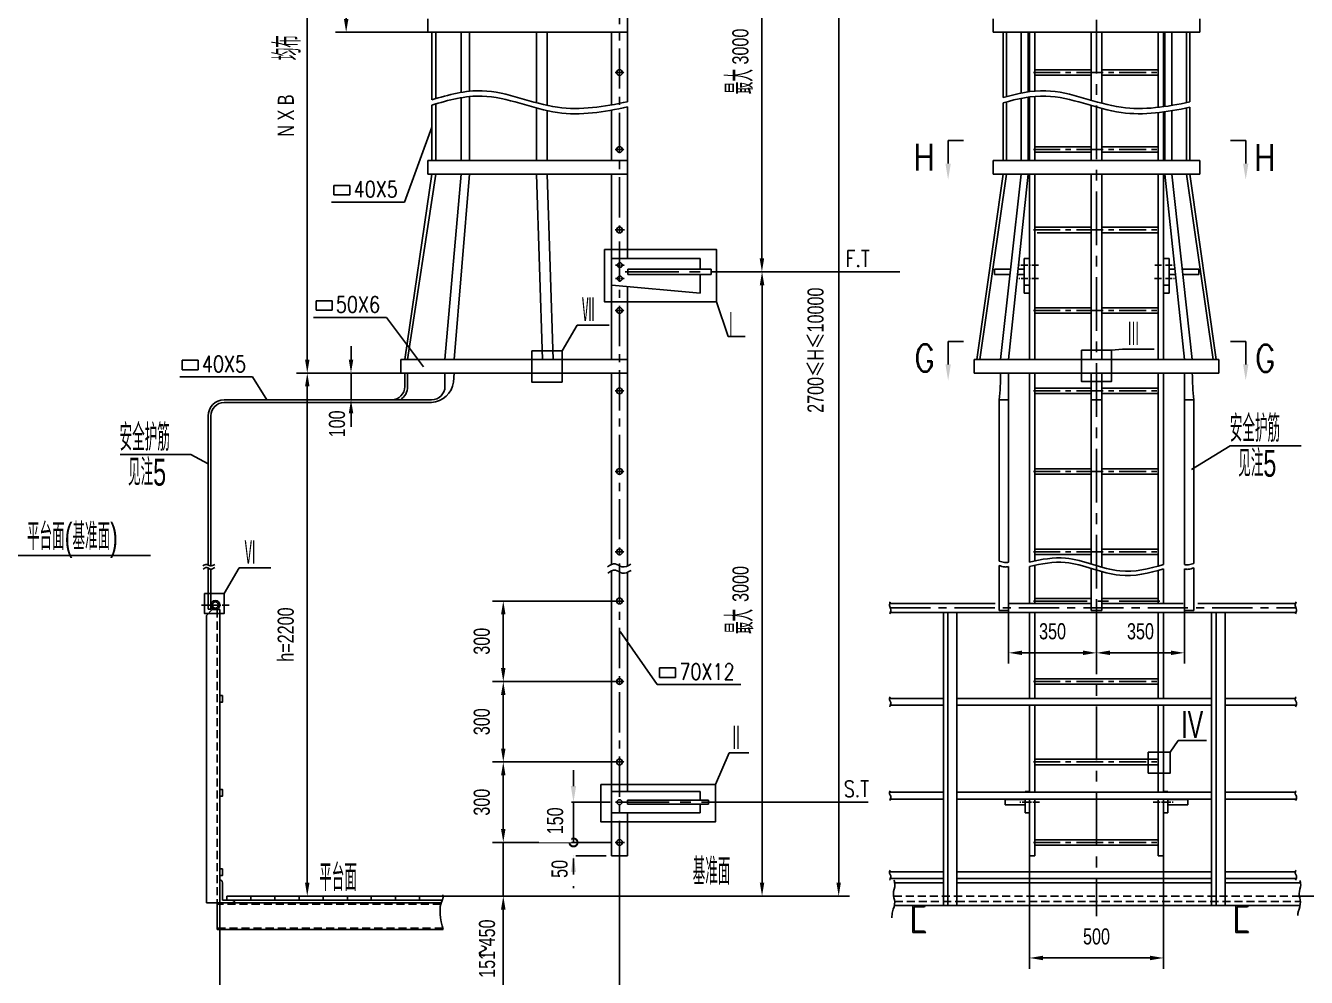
# Model space of a CAD drawing. Extents: x 148 to 221443, y -36682 to 6758.
# Drawn here: x 77947 to 82721, y -10336 to -6788 of the extents above; entities that cross this region are included whole.
import ezdxf
from ezdxf.enums import TextEntityAlignment as Align

# ---------------------------------------------------------------- set-up
doc = ezdxf.new("R2010")
doc.units = 0
doc.header["$LTSCALE"] = 10
doc.header["$MEASUREMENT"] = 0
doc.linetypes.add('CENTERX2', pattern=[4, 2.5, -0.5, 0.5, -0.5])
doc.linetypes.add('HIDDENX2', pattern=[0.75, 0.5, -0.25])
for name, color, linetype in [('2', 4, 'Continuous'), ('CENTER', 1, 'CENTERX2'), ('DIM', 4, 'Continuous'), ('HIDDEN', 7, 'HIDDENX2'), ('RED', 7, 'Continuous'), ('WHITE', 7, 'Continuous')]:
    doc.layers.add(name, color=color, linetype=linetype)
doc.styles.add('HZ', font='ROMS.SHX', dxfattribs={"width": 0.75, "bigfont": 'GBCBIG.SHX'})
doc.styles.get("Standard").update_dxf_attribs({"font": 'wison_e.shx', "width": 0.75, "bigfont": 'wison_c.shx'})
doc.styles.add('XW', font='ROMANS.shx', dxfattribs={"width": 0.85})
doc.dimstyles.new('DIM1', dxfattribs={"dimscale": 20, "dimtxt": 3, "dimasz": 2.5, "dimexe": 2, "dimexo": 0, "dimgap": 1, "dimtad": 0, "dimdec": 0, "dimzin": 0, "dimdsep": 46, "dimtxsty": 'Standard', "dimcen": 2, "dimclrd": 3, "dimclre": 3, "dimclrt": 3, "dimadec": 0, "dimazin": 0, "dimtfac": 0.666667, "dimtdec": 0, "dimtofl": 0, "dimtmove": 2, "dimatfit": 1, "dimfxl": 2, "dimtvp": 1.333333, "dimtolj": 1, "dimtzin": 0, "dimarcsym": 0})

# ---------------------------------------------------------------- blocks, each defined once
blk = doc.blocks.new('*D367')
at = {"layer": 'Defpoints', "color": 0}
for p in [(79346.2, -8083), (78997.2, -10033), (79805.4, -10033)]:
    blk.add_point(p, dxfattribs=at)
at = {"layer": 'DIM', "color": 3, "lineweight": -2}
for p, q in [((79346.2, -8083), (78957.2, -8083)), ((78997.2, -8133), (78997.2, -9983)), ((79805.4, -10033), (78957.2, -10033))]:
    blk.add_line(p, q, dxfattribs=at)
at = {"layer": 'DIM', "color": 3}
for points in [[(79005.6, -8133), (78988.9, -8133), (78997.2, -8083)], [(78988.9, -9983), (79005.6, -9983), (78997.2, -10033)]]:
    blk.add_solid(points, dxfattribs=at)
at = {"layer": 'DIM', "color": 3, "insert": (78917.2, -9058), "char_height": 60, "attachment_point": 5, "rotation": 90}
blk.add_mtext('\\A1;h=2200', dxfattribs=at)
blk = doc.blocks.new('_DotSmall')
at = {"layer": 'WHITE', "color": 0, "const_width": 0.5}
blk.add_lwpolyline([(-0.0625, 0, 1), (0.0625, 0, 1)], format="xyb", close=True, dxfattribs=at)
blk = doc.blocks.new('*D368')
at = {"color": 3, "lineweight": -2}
for p, q in [((80144.8, -9533), (79687.9, -9533)), ((79727.9, -9783), (79727.9, -9583)), ((80124.8, -9833), (79687.9, -9833))]:
    blk.add_line(p, q, dxfattribs=at)
at = {"color": 3}
for points in [[(79736.2, -9583), (79719.5, -9583), (79727.9, -9533)], [(79719.5, -9783), (79736.2, -9783), (79727.9, -9833)]]:
    blk.add_solid(points, dxfattribs=at)
at = {"layer": 'Defpoints', "color": 0}
for p in [(79727.9, -9533), (80144.8, -9533), (80124.8, -9833)]:
    blk.add_point(p, dxfattribs=at)
at = {"color": 3, "insert": (79647.9, -9683), "char_height": 60, "attachment_point": 5, "rotation": 90}
blk.add_mtext('\\A1;300', dxfattribs=at)
blk = doc.blocks.new('*D369')
at = {"layer": 'Defpoints', "color": 0}
for p in [(79727.9, -9233), (80144.8, -9233), (80144.8, -9533)]:
    blk.add_point(p, dxfattribs=at)
at = {"layer": 'DIM', "color": 3, "lineweight": -2}
for p, q in [((80144.8, -9233), (79687.9, -9233)), ((79727.9, -9483), (79727.9, -9283)), ((80144.8, -9533), (79687.9, -9533))]:
    blk.add_line(p, q, dxfattribs=at)
at = {"layer": 'DIM', "color": 3}
for points in [[(79736.2, -9283), (79719.5, -9283), (79727.9, -9233)], [(79719.5, -9483), (79736.2, -9483), (79727.9, -9533)]]:
    blk.add_solid(points, dxfattribs=at)
at = {"layer": 'DIM', "color": 3, "insert": (79647.9, -9383), "char_height": 60, "attachment_point": 5, "rotation": 90}
blk.add_mtext('\\A1;300', dxfattribs=at)
blk = doc.blocks.new('*D370')
at = {"layer": 'Defpoints', "color": 0}
for p in [(79727.9, -8933), (80144.8, -8933), (80144.8, -9233)]:
    blk.add_point(p, dxfattribs=at)
at = {"layer": 'DIM', "color": 3, "lineweight": -2}
for p, q in [((80144.8, -8933), (79687.9, -8933)), ((79727.9, -9183), (79727.9, -8983)), ((80144.8, -9233), (79687.9, -9233))]:
    blk.add_line(p, q, dxfattribs=at)
at = {"layer": 'DIM', "color": 3}
for points in [[(79736.2, -8983), (79719.5, -8983), (79727.9, -8933)], [(79719.5, -9183), (79736.2, -9183), (79727.9, -9233)]]:
    blk.add_solid(points, dxfattribs=at)
at = {"layer": 'DIM', "color": 3, "insert": (79647.9, -9083), "char_height": 60, "attachment_point": 5, "rotation": 90}
blk.add_mtext('\\A1;300', dxfattribs=at)
blk = doc.blocks.new('*D371')
at = {"color": 3, "lineweight": -2}
for p, q in [((79727.9, -9783), (79727.9, -9733)), ((80124.8, -9833), (79687.9, -9833)), ((79727.9, -9833), (79727.9, -10033)), ((79805.4, -10033), (79687.9, -10033)), ((79727.9, -10083), (79727.9, -10133))]:
    blk.add_line(p, q, dxfattribs=at)
at = {"color": 3}
for points in [[(79719.5, -9783), (79736.2, -9783), (79727.9, -9833)], [(79736.2, -10083), (79719.5, -10083), (79727.9, -10033)]]:
    blk.add_solid(points, dxfattribs=at)
at = {"layer": 'Defpoints', "color": 0}
for p in [(80124.8, -9833), (79727.9, -10033), (79805.4, -10033)]:
    blk.add_point(p, dxfattribs=at)
at = {"color": 3, "insert": (79667.5, -10228.9), "char_height": 60, "attachment_point": 5, "rotation": 90}
blk.add_mtext('\\A1;151 450', dxfattribs=at)
blk = doc.blocks.new('*D372')
at = {"color": 3, "lineweight": -2}
for p, q in [((80371.9, -5962.8), (81018.1, -5962.8)), ((80978.1, -6012.8), (80978.1, -9983)), ((80692.5, -10033), (81018.1, -10033))]:
    blk.add_line(p, q, dxfattribs=at)
at = {"color": 3}
for points in [[(80986.4, -6012.8), (80969.8, -6012.8), (80978.1, -5962.8)], [(80969.8, -9983), (80986.4, -9983), (80978.1, -10033)]]:
    blk.add_solid(points, dxfattribs=at)
at = {"layer": 'Defpoints', "color": 0}
for p in [(80371.9, -5962.8), (80692.5, -10033), (80978.1, -10033)]:
    blk.add_point(p, dxfattribs=at)
at = {"color": 3, "insert": (80892.7, -7997.9), "char_height": 60, "attachment_point": 5, "rotation": 90}
blk.add_mtext('\\A1;2700{\\fSimSun|b0|i0|c134|p0;≤}H{\\fSimSun|b0|i0|c134|p0;≤}10000', dxfattribs=at)
blk = doc.blocks.new('*D373')
at = {"layer": 'Defpoints', "color": 0}
for p in [(80514.4, -7705.6), (80503.9, -10033), (80692.5, -10033)]:
    blk.add_point(p, dxfattribs=at)
at = {"layer": 'DIM', "color": 3, "lineweight": -2}
for p, q in [((80514.4, -7705.6), (80732.5, -7705.6)), ((80692.5, -7755.6), (80692.5, -9983)), ((80503.9, -10033), (80732.5, -10033))]:
    blk.add_line(p, q, dxfattribs=at)
at = {"layer": 'DIM', "color": 3}
for points in [[(80700.8, -7755.6), (80684.1, -7755.6), (80692.5, -7705.6)], [(80684.1, -9983), (80700.8, -9983), (80692.5, -10033)]]:
    blk.add_solid(points, dxfattribs=at)
at = {"layer": 'DIM', "color": 3, "insert": (80612.5, -8869.3), "char_height": 60, "attachment_point": 5, "rotation": 90}
blk.add_mtext('\\A1;3000', dxfattribs=at)
blk = doc.blocks.new('*D374')
at = {"layer": 'Defpoints', "color": 0}
for p in [(79142.3, -6162.8), (79446.2, -6162.8), (79446.2, -6812.8)]:
    blk.add_point(p, dxfattribs=at)
at = {"layer": 'WHITE', "color": 3, "linetype": 'Continuous', "lineweight": -2}
for p, q in [((79446.2, -6162.8), (79102.3, -6162.8)), ((79142.3, -6762.8), (79142.3, -6212.8)), ((79446.2, -6812.8), (79102.3, -6812.8))]:
    blk.add_line(p, q, dxfattribs=at)
at = {"layer": 'WHITE', "color": 3}
for points in [[(79150.7, -6212.8), (79134, -6212.8), (79142.3, -6162.8)], [(79134, -6762.8), (79150.7, -6762.8), (79142.3, -6812.8)]]:
    blk.add_solid(points, dxfattribs=at)
at = {"layer": 'WHITE', "color": 3, "insert": (79062.3, -6487.8), "char_height": 60, "attachment_point": 5, "rotation": 90}
blk.add_mtext('\\A1;B  1000', dxfattribs=at)
blk = doc.blocks.new('*D375')
at = {"layer": 'Defpoints', "color": 0}
for p in [(78997.2, -6162.8), (79446.2, -6162.8), (79346.2, -8083)]:
    blk.add_point(p, dxfattribs=at)
at = {"layer": 'WHITE', "color": 3, "linetype": 'Continuous', "lineweight": -2}
for p, q in [((79446.2, -6162.8), (78957.2, -6162.8)), ((78997.2, -8033), (78997.2, -6212.8)), ((79346.2, -8083), (78957.2, -8083))]:
    blk.add_line(p, q, dxfattribs=at)
at = {"layer": 'WHITE', "color": 3}
for points in [[(79005.6, -6212.8), (78988.9, -6212.8), (78997.2, -6162.8)], [(78988.9, -8033), (79005.6, -8033), (78997.2, -8083)]]:
    blk.add_solid(points, dxfattribs=at)
at = {"layer": 'WHITE', "color": 3, "insert": (78917.2, -7122.9), "char_height": 60, "attachment_point": 5, "rotation": 90}
blk.add_mtext('\\A1;N X B', dxfattribs=at)
blk = doc.blocks.new('*D376')
at = {"layer": 'Defpoints', "color": 0}
for p in [(79074, -8083), (79160.3, -8083), (79074, -8183)]:
    blk.add_point(p, dxfattribs=at)
at = {"layer": 'DIM', "color": 3, "lineweight": -2}
for p, q in [((79160.3, -8033), (79160.3, -7983)), ((79074, -8083), (79200.3, -8083)), ((79074, -8183), (79200.3, -8183)), ((79160.3, -8233), (79160.3, -8283))]:
    blk.add_line(p, q, dxfattribs=at)
at = {"layer": 'DIM', "color": 3}
for points in [[(79152, -8033), (79168.7, -8033), (79160.3, -8083)], [(79168.7, -8233), (79152, -8233), (79160.3, -8183)]]:
    blk.add_solid(points, dxfattribs=at)
at = {"layer": 'DIM', "color": 3, "insert": (79108.3, -8272.6), "char_height": 60, "attachment_point": 5, "rotation": 90}
blk.add_mtext('\\A1;100', dxfattribs=at)
blk = doc.blocks.new('*D377')
at = {"layer": 'Defpoints', "color": 0}
for p in [(80161.2, -9882.8), (78671.2, -10058), (78671.2, -10518.2)]:
    blk.add_point(p, dxfattribs=at)
at = {"layer": 'DIM', "color": 3, "lineweight": -2}
for p, q in [((80161.2, -9882.8), (80161.2, -10558.2)), ((78671.2, -10058), (78671.2, -10558.2)), ((80111.2, -10518.2), (78721.2, -10518.2))]:
    blk.add_line(p, q, dxfattribs=at)
at = {"layer": 'DIM', "color": 3}
for points in [[(78721.2, -10509.9), (78721.2, -10526.6), (78671.2, -10518.2)], [(80111.2, -10526.6), (80111.2, -10509.9), (80161.2, -10518.2)]]:
    blk.add_solid(points, dxfattribs=at)
at = {"layer": 'DIM', "color": 3, "insert": (79416.2, -10438.2), "char_height": 60, "attachment_point": 5}
blk.add_mtext('\\A1;L  1200', dxfattribs=at)
blk = doc.blocks.new('*D378')
at = {"layer": 'Defpoints', "color": 0}
for p in [(80513.9, -6026.4), (80503.4, -7705.6), (80692, -7705.6)]:
    blk.add_point(p, dxfattribs=at)
at = {"layer": 'DIM', "color": 3, "lineweight": -2}
for p, q in [((80513.9, -6026.4), (80732, -6026.4)), ((80692, -6076.4), (80692, -7655.6)), ((80503.4, -7705.6), (80732, -7705.6))]:
    blk.add_line(p, q, dxfattribs=at)
at = {"layer": 'DIM', "color": 3}
for points in [[(80700.3, -6076.4), (80683.6, -6076.4), (80692, -6026.4)], [(80683.6, -7655.6), (80700.3, -7655.6), (80692, -7705.6)]]:
    blk.add_solid(points, dxfattribs=at)
at = {"layer": 'DIM', "color": 3, "insert": (80612, -6866), "char_height": 60, "attachment_point": 5, "rotation": 90}
blk.add_mtext('\\A1;3000', dxfattribs=at)
blk = doc.blocks.new('*D442')
at = {"layer": 'Defpoints', "color": 0}
for p in [(81611.4, -8968.6), (81939.1, -8968.6), (81939.1, -9126.1)]:
    blk.add_point(p, dxfattribs=at)
at = {"layer": 'DIM', "color": 3, "linetype": 'Continuous', "lineweight": -2}
for p, q in [((81611.4, -8968.6), (81611.4, -9166.1)), ((81939.1, -8968.6), (81939.1, -9166.1)), ((81661.4, -9126.1), (81889.1, -9126.1))]:
    blk.add_line(p, q, dxfattribs=at)
at = {"layer": 'DIM', "color": 3}
for points in [[(81661.4, -9117.7), (81661.4, -9134.4), (81611.4, -9126.1)], [(81889.1, -9134.4), (81889.1, -9117.7), (81939.1, -9126.1)]]:
    blk.add_solid(points, dxfattribs=at)
at = {"layer": 'DIM', "color": 3, "insert": (81775.3, -9046.1), "char_height": 60, "attachment_point": 5}
blk.add_mtext('\\A1;350', dxfattribs=at)
blk = doc.blocks.new('*D443')
at = {"layer": 'Defpoints', "color": 0}
for p in [(81939.1, -8968.6), (82266.8, -8968.6), (81939.1, -9126.1)]:
    blk.add_point(p, dxfattribs=at)
at = {"layer": 'DIM', "color": 3, "linetype": 'Continuous', "lineweight": -2}
for p, q in [((81939.1, -8968.6), (81939.1, -9166.1)), ((82266.8, -8968.6), (82266.8, -9166.1)), ((82216.8, -9126.1), (81989.1, -9126.1))]:
    blk.add_line(p, q, dxfattribs=at)
at = {"layer": 'DIM', "color": 3}
for points in [[(81989.1, -9117.7), (81989.1, -9134.4), (81939.1, -9126.1)], [(82216.8, -9134.4), (82216.8, -9117.7), (82266.8, -9126.1)]]:
    blk.add_solid(points, dxfattribs=at)
at = {"layer": 'DIM', "color": 3, "insert": (82103, -9046.1), "char_height": 60, "attachment_point": 5}
blk.add_mtext('\\A1;350', dxfattribs=at)
blk = doc.blocks.new('*D450')
at = {"layer": 'Defpoints', "color": 0}
for p in [(81689.1, -9883), (82189.1, -9883), (82189.1, -10263.7)]:
    blk.add_point(p, dxfattribs=at)
at = {"layer": 'DIM', "color": 3, "linetype": 'Continuous', "lineweight": -2}
for p, q in [((81689.1, -9883), (81689.1, -10303.7)), ((82189.1, -9883), (82189.1, -10303.7)), ((81739.1, -10263.7), (82139.1, -10263.7))]:
    blk.add_line(p, q, dxfattribs=at)
at = {"layer": 'DIM', "color": 3}
for points in [[(81739.1, -10255.3), (81739.1, -10272), (81689.1, -10263.7)], [(82139.1, -10272), (82139.1, -10255.3), (82189.1, -10263.7)]]:
    blk.add_solid(points, dxfattribs=at)
at = {"layer": 'DIM', "color": 3, "insert": (81939.1, -10183.7), "char_height": 60, "attachment_point": 5}
blk.add_mtext('\\A1;500', dxfattribs=at)

msp = doc.modelspace()

# ---------------------------------------------------------------- linework, layer by layer
at = {"color": 3}
for p, q in [((79359.4455, -7446.0675), (79461.2336, -7166.1234)), ((81386.0852, -7302.0636), (81386.0852, -7216.2093)), ((82495.3589, -7302.0636), (82495.3589, -7216.2093)), ((79096.7204, -7383.8376), (79096.7204, -7419.2426)), ((79156.384, -7383.8376), (79096.7204, -7383.8376)), ((79156.384, -7419.2426), (79156.384, -7383.8376)), ((79359.4455, -7446.0675), (79087.5166, -7446.0675)), ((79096.7204, -7419.2426), (79156.384, -7419.2426)), ((80732.4563, -7705.6244), (81205.4513, -7705.6244)), ((79089.934, -7813.6308), (79030.2705, -7813.6308)), ((79030.2705, -7813.6308), (79030.2705, -7849.0358)), ((79089.934, -7849.0358), (79089.934, -7813.6308)), ((80523.2737, -7817.9113), (80566.4509, -7946.6902)), ((79292.9956, -7875.8607), (79021.0667, -7875.8607)), ((79030.2705, -7849.0358), (79089.934, -7849.0358)), ((79292.9956, -7875.8607), (79430.9732, -8060.381)), ((79947.2484, -8000.3144), (80003.275, -7904.3328)), ((80122.3537, -7904.3328), (80003.275, -7904.3328)), ((80630.0761, -7946.6902), (80566.4509, -7946.6902)), ((81386.0852, -8050.7711), (81386.0852, -7964.9168)), ((82495.3589, -8050.7711), (82495.3589, -7964.9168)), ((81995.5807, -7997.9149), (82035.4916, -7994.2682)), ((82154.5703, -7994.2682), (82035.4916, -7994.2682)), ((78590.5452, -8035.4892), (78530.8817, -8035.4892)), ((78530.8817, -8070.8942), (78530.8817, -8035.4892)), ((78590.5452, -8070.8942), (78590.5452, -8035.4892)), ((78793.6068, -8097.7191), (78521.6779, -8097.7191)), ((78530.8817, -8070.8942), (78590.5452, -8070.8942)), ((78793.6068, -8097.7191), (78846.8753, -8183.0015)), ((82437.6906, -8353.9971), (82293.0274, -8442.8596)), ((82437.6906, -8353.9971), (82701.7286, -8353.9971)), ((78299.3856, -8387.2196), (78563.4235, -8387.2196)), ((78563.4235, -8387.2196), (78627.5713, -8421.6664)), ((77909.0817, -8762.7889), (78412.4941, -8762.7889)), ((78686.924, -8905.1055), (78742.9507, -8809.124)), ((78862.0293, -8809.124), (78742.9507, -8809.124)), ((80301.4251, -9244.6213), (80163.5301, -9046.0817)), ((80370.2924, -9182.3914), (80310.6288, -9182.3914)), ((80310.6288, -9182.3914), (80310.6288, -9217.7964)), ((80370.2924, -9217.7964), (80370.2924, -9182.3914)), ((80613.097, -9244.6213), (80301.4251, -9244.6213)), ((80310.6288, -9217.7964), (80370.2924, -9217.7964)), ((80519.4514, -9617.1755), (80569.6854, -9498.8072)), ((80643.0435, -9498.8072), (80569.6854, -9498.8072)), ((82213.1556, -9496.9406), (82243.8713, -9452.8001)), ((82243.8713, -9452.8001), (82349.2398, -9452.8001)), ((79989.5969, -9623.0015), (79989.5969, -9563.0015)), ((80126.631, -9683.0015), (79949.5969, -9683.0015)), ((79989.5969, -9833.0015), (79989.5969, -9683.0015)), ((80503.8995, -9683.0015), (81087.8158, -9683.0015)), ((80124.8243, -9833.0015), (79949.5969, -9833.0015)), ((80124.8243, -9833.0015), (79949.5969, -9833.0015)), ((80130.2336, -9833.0015), (79949.5969, -9833.0015)), ((80111.2336, -9883.0015), (79949.5969, -9883.0015)), ((79989.5969, -9943.0015), (79989.5969, -10003.0015)), ((79805.4273, -10033.0015), (80692.9495, -10033.0015)), ((82695.2969, -10033.0015), (83196.6085, -10033.0015)), ((79727.8806, -10133.0015), (79727.8806, -10400.7444))]:
    msp.add_line(p, q, dxfattribs=at)
at = {"color": 7}
for p, q in [((81386.0852, -7216.2093), (81443.2095, -7216.2093)), ((82495.3589, -7216.2093), (82438.2345, -7216.2093)), ((81386.0852, -7964.9168), (81443.2095, -7964.9168)), ((82495.3589, -7964.9168), (82438.2345, -7964.9168))]:
    msp.add_line(p, q, dxfattribs=at)
at = {"color": 3}
for points in [[(80105.2783, -7622.7488), (80523.2737, -7622.7488), (80523.2737, -7817.6633), (80105.2783, -7817.6633)], [(79834.3016, -8000.3144), (79947.2484, -8000.3144), (79947.2484, -8116.8451), (79834.3016, -8116.8451)], [(81882.6339, -7997.9149), (81995.5807, -7997.9149), (81995.5807, -8114.4456), (81882.6339, -8114.4456)], [(78614.6381, -8905.1055), (78686.924, -8905.1055), (78686.924, -8979.6851), (78614.6381, -8979.6851)], [(82131.8038, -9496.9406), (82213.9117, -9496.9406), (82213.9117, -9574.6875), (82131.8038, -9574.6875)], [(80091.2463, -9617.1755), (80519.4514, -9617.1755), (80519.4514, -9756.0217), (80091.2463, -9756.0217)]]:
    msp.add_lwpolyline(points, close=True, dxfattribs=at)
for points, knots in [([(79461.2336, -7064.7359), (79524.0935, -7045.3618), (79680.9336, -7003.8545), (79920.8176, -7120.003), (80103.6875, -7090.1042), (80191.2336, -7071.3393)], [33.121208986, 33.121208986, 33.121208986, 33.121208986, 225.090956529, 512.442106778, 775.223841964, 775.223841964, 775.223841964, 775.223841964]), ([(79461.2336, -7084.4029), (79524.0935, -7065.0287), (79680.9336, -7023.5214), (79920.8176, -7139.6699), (80103.6875, -7109.7712), (80191.2336, -7091.0062)], [33.121208986, 33.121208986, 33.121208986, 33.121208986, 225.090956529, 512.442106778, 775.223841964, 775.223841964, 775.223841964, 775.223841964]), ([(81591.5148, -7056.0102), (81644.6442, -7040.6704), (81791.6673, -7008.4974), (82020.1256, -7119.1137), (82201.0552, -7090.7094), (82286.6998, -7072.55)], [62.785842654, 62.785842654, 62.785842654, 62.785842654, 225.090956529, 512.442106778, 769.542000787, 769.542000787, 769.542000787, 769.542000787]), ([(81591.5148, -7075.6772), (81644.6442, -7060.3374), (81791.6673, -7028.1643), (82020.1256, -7138.7806), (82201.0552, -7110.3764), (82286.6998, -7092.2169)], [62.785842654, 62.785842654, 62.785842654, 62.785842654, 225.090956529, 512.442106778, 769.542000787, 769.542000787, 769.542000787, 769.542000787]), ([(81575.811, -8784.1047), (81582.9246, -8785.4042), (81594.6863, -8790.8476), (81606.6068, -8789.1779), (81611.4139, -8787.9706)], [198.537342306, 198.537342306, 198.537342306, 198.537342306, 380.408574628, 502.801033714, 502.801033714, 502.801033714, 502.801033714]), ([(81689.1073, -8787.9706), (81734.251, -8777.2685), (81848.1139, -8756.6586), (82012.3143, -8841.3085), (82134.6917, -8813.7484), (82189.1073, -8796.6685)], [36.115468509, 36.115468509, 36.115468509, 36.115468509, 172.312967195, 380.408574628, 546.43088734, 546.43088734, 546.43088734, 546.43088734]), ([(81575.811, -8800.7858), (81582.8856, -8802.0991), (81594.6477, -8807.5196), (81606.5685, -8805.8272), (81611.4139, -8804.6018)], [199.511884579, 199.511884579, 199.511884579, 199.511884579, 380.408574628, 503.771456734, 503.771456734, 503.771456734, 503.771456734]), ([(81689.1073, -8804.1746), (81733.9454, -8793.5792), (81847.4965, -8773.2309), (82011.7002, -8857.8825), (82134.3862, -8830.0312), (82189.1073, -8812.8017)], [37.033337762, 37.033337762, 37.033337762, 37.033337762, 172.312967195, 380.408574628, 547.359083012, 547.359083012, 547.359083012, 547.359083012]), ([(82302.4036, -8792.8027), (82295.2901, -8794.1022), (82283.5283, -8799.5455), (82271.6078, -8797.8758), (82266.8007, -8796.6685)], [198.537342306, 198.537342306, 198.537342306, 198.537342306, 380.408574628, 502.801033714, 502.801033714, 502.801033714, 502.801033714]), ([(82302.4036, -8809.4838), (82295.3291, -8810.797), (82283.567, -8816.2175), (82271.6461, -8814.5252), (82266.8007, -8813.2998)], [199.511884579, 199.511884579, 199.511884579, 199.511884579, 380.408574628, 503.771456734, 503.771456734, 503.771456734, 503.771456734]), ([(81184.2654, -9973.2605), (81186.075, -9978.9825), (81191.3496, -9995.6171), (81176.7223, -10022.8011), (81192.1775, -10056.6284), (81178.6038, -10086.351), (81176.2421, -10106.4214), (81176.0641, -10114.1122)], [42.55029457, 42.55029457, 42.55029457, 42.55029457, 60.228765751, 94.17342106, 125.000152447, 162.757152369, 186.041500249, 186.041500249, 186.041500249, 186.041500249]), ([(82696.9457, -9974.2159), (82698.6493, -9979.6169), (82703.5533, -9995.9416), (82689.0991, -10022.8011), (82704.5609, -10056.6285), (82692.3288, -10083.3628), (82689.5009, -10100.3562), (82689.035, -10104.9792)], [43.534499164, 43.534499164, 43.534499164, 43.534499164, 60.228765751, 94.17342106, 125.000152447, 162.757152369, 176.80668945, 176.80668945, 176.80668945, 176.80668945])]:
    msp.add_open_spline(points, degree=3, knots=knots, dxfattribs=at)
for points in [[(78608.4226, -8801.998), (78622.9068, -8796.4627), (78635.1544, -8801.8915), (78652.088, -8796.7821)], [(78608.8099, -8813.6781), (78623.294, -8808.1428), (78635.5416, -8813.5716), (78652.4753, -8808.4622)], [(80116.3933, -8805.736), (80145.3616, -8794.6655), (80169.8568, -8805.5231), (80203.7241, -8795.3042)], [(80117.1678, -8829.0962), (80146.1361, -8818.0257), (80170.6313, -8828.8833), (80204.4986, -8818.6644)], [(81170.5128, -8935.9693), (81167.5593, -8949.8028), (81171.9897, -8965.2715), (81168.6668, -8981.1364)], [(82682.8911, -8935.9693), (82679.9375, -8949.8028), (82684.3679, -8965.2715), (82681.0451, -8981.1364)], [(81170.5128, -9289.9914), (81167.5593, -9301.7978), (81171.9897, -9311.0215), (81168.6668, -9326.8864)], [(82682.8911, -9289.9914), (82679.9375, -9301.7978), (82684.3679, -9311.0215), (82681.0451, -9326.8864)], [(81170.5128, -9639.9914), (81167.5593, -9651.7978), (81171.9897, -9661.0215), (81168.6668, -9676.8864)], [(82682.8911, -9639.9914), (82679.9375, -9651.7978), (82684.3679, -9661.0215), (82681.0451, -9676.8864)], [(81170.5128, -9936.0814), (81167.5593, -9947.8878), (81171.9897, -9957.1116), (81168.6668, -9972.9764)], [(82682.8911, -9936.0814), (82679.9375, -9947.8878), (82684.3679, -9957.1116), (82681.0451, -9972.9764)]]:
    msp.add_spline(points, degree=3, dxfattribs=at)
at = {"color": 6}
msp.add_spline([(79502.2207, -10028.1628), (79503.1916, -10041.3093), (79501.2587, -10045.7243), (79503.3296, -10158.0015)], degree=3, dxfattribs=at)
at = {"color": 3}
for points in [[(81396.0852, -7302.0636), (81376.0852, -7302.0636), (81386.0852, -7362.0636)], [(82485.3589, -7302.0636), (82505.3589, -7302.0636), (82495.3589, -7362.0636)], [(81396.0852, -8050.7711), (81376.0852, -8050.7711), (81386.0852, -8110.7711)], [(82485.3589, -8050.7711), (82505.3589, -8050.7711), (82495.3589, -8110.7711)]]:
    msp.add_solid(points, dxfattribs=at)
at = {"layer": '2'}
msp.add_line((79160.3304, -8183.0015), (79160.3304, -8083.0015), dxfattribs=at)
at = {"layer": 'CENTER', "ltscale": 8}
for p, q in [((81939.1073, -4525.7961), (81939.1073, -10108.4014)), ((80181.7739, -7705.6244), (80514.4138, -7705.6244)), ((81703.9833, -8933.0015), (82175.117, -8933.0015)), ((80146.631, -9683.0015), (80503.8995, -9683.0015))]:
    msp.add_line(p, q, dxfattribs=at)
at = {"layer": 'CENTER', "ltscale": 6}
for p, q in [((80161.2336, -4712.7889), (80161.2336, -9902.8202)), ((81170.1089, -8958.5867), (82682.4872, -8958.5867))]:
    msp.add_line(p, q, dxfattribs=at)
at = {"layer": 'CENTER', "ltscale": 0.5}
for p, q in [((80144.8243, -6962.7889), (80180.0139, -6962.7889)), ((80144.8243, -7249.7327), (80180.0139, -7249.7327)), ((80144.8243, -7549.7327), (80180.0139, -7549.7327)), ((80145.91, -7680.6244), (80181.0995, -7680.6244)), ((80145.91, -7730.6244), (80181.0995, -7730.6244)), ((80144.8243, -7849.7327), (80180.0139, -7849.7327)), ((80144.8243, -8149.7327), (80180.0139, -8149.7327)), ((80144.8243, -8449.7327), (80180.0139, -8449.7327)), ((80144.8243, -8749.7327), (80180.0139, -8749.7327)), ((80144.8243, -8933.0015), (80180.0139, -8933.0015)), ((80144.8243, -9233.0015), (80180.0139, -9233.0015)), ((80144.8243, -9533.0015), (80180.0139, -9533.0015))]:
    msp.add_line(p, q, dxfattribs=at)
at = {"layer": 'CENTER', "ltscale": 4}
for p, q in [((81703.9833, -6962.7889), (82175.117, -6962.7889)), ((81703.9833, -7249.7327), (82175.117, -7249.7327)), ((81703.9833, -7549.7327), (82175.117, -7549.7327)), ((81703.9833, -7849.7327), (82175.117, -7849.7327)), ((81703.9833, -8149.7327), (82175.117, -8149.7327)), ((81703.9833, -8449.7327), (82175.117, -8449.7327)), ((81703.9833, -8749.7327), (82175.117, -8749.7327)), ((81703.9833, -9233.0015), (82175.117, -9233.0015)), ((81703.9833, -9533.0015), (82175.117, -9533.0015)), ((81703.9833, -9833.0015), (82175.117, -9833.0015))]:
    msp.add_line(p, q, dxfattribs=at)
at = {"layer": 'DIM'}
for p, q in [((80144.8243, -7549.7327), (80180.0139, -7549.7327)), ((80144.8243, -9833.0015), (80180.0139, -9833.0015))]:
    msp.add_line(p, q, dxfattribs=at)
at = {"layer": 'DIM', "color": 1, "linetype": 'CENTERX2'}
for p, q in [((81722.6713, -7680.646), (81649.1151, -7680.646)), ((82156.429, -7680.646), (82229.9851, -7680.646)), ((81723.3007, -7730.646), (81649.1151, -7730.646)), ((82155.7995, -7730.646), (82229.9851, -7730.646)), ((78705.5443, -8948.0015), (78603.0983, -8948.0015)), ((81727.2722, -9682.9993), (81653.7161, -9682.9993)), ((82150.9424, -9682.9993), (82224.4986, -9682.9993))]:
    msp.add_line(p, q, dxfattribs=at)
at = {"layer": 'HIDDEN', "color": 2, "linetype": 'HIDDENX2', "ltscale": 6}
for p, q in [((78661.2336, -8964.7515), (78661.2336, -10058.0015)), ((79494.9969, -10063.0015), (78661.2336, -10063.0015)), ((81182.9178, -10033.0015), (82695.2969, -10033.0015)), ((81186.8699, -10053.5867), (81418.3399, -10053.5867)), ((81418.3399, -10053.5867), (82699.3357, -10053.5867)), ((79502.1326, -10153.0015), (78661.2336, -10153.0015))]:
    msp.add_line(p, q, dxfattribs=at)
at = {"layer": 'RED'}
for p, q in [((80191.2336, -6066.4243), (80191.2336, -7071.3393)), ((79446.2336, -6762.7889), (79446.2336, -6812.7889)), ((81554.1073, -6762.7889), (81554.1073, -6812.7889)), ((82324.1073, -6762.7889), (82324.1073, -6812.7889)), ((79446.2336, -6812.7889), (80191.2336, -6812.7889)), ((79461.2336, -6812.7889), (79461.2336, -7064.7359)), ((79476.2336, -6812.7889), (79476.2336, -7060.1727)), ((79571.3047, -6812.7889), (79571.3047, -7036.775)), ((79601.9464, -6812.7889), (79601.9464, -7032.5645)), ((79852.215, -6812.7889), (79852.215, -7075.4412)), ((79891.814, -6812.7889), (79891.814, -7085.2064)), ((80131.2336, -6812.7889), (80131.2336, -7083.2433)), ((81554.1073, -6812.7889), (82324.1073, -6812.7889)), ((81591.5148, -6812.7889), (81591.5148, -7056.0102)), ((81603.3848, -6812.7889), (81603.3848, -7052.6488)), ((81658.5741, -6812.7889), (81658.5741, -7039.3364)), ((81684.2856, -6812.7889), (81684.2856, -7034.8987)), ((81689.1073, -6812.7889), (81689.1073, -7034.2218)), ((81709.1073, -6812.7889), (81709.1073, -7031.9987)), ((81919.1073, -6812.7889), (81919.1073, -7065.8423)), ((81959.1073, -6812.7889), (81959.1073, -7076.973)), ((82169.1073, -6812.7889), (82169.1073, -7092.5509)), ((82189.1073, -6812.7889), (82189.1073, -7090.0788)), ((82193.929, -6812.7889), (82193.929, -7089.4121)), ((82219.6405, -6812.7889), (82219.6405, -7085.4424)), ((82274.8298, -6812.7889), (82274.8298, -7075.0347)), ((82286.6998, -6812.7889), (82286.6998, -7072.55)), ((81709.1073, -6952.7889), (81919.1073, -6952.7889)), ((81959.1073, -6952.7889), (82169.1073, -6952.7889)), ((81709.1073, -6972.7889), (81919.1073, -6972.7889)), ((81959.1073, -6972.7889), (82169.1073, -6972.7889)), ((79571.3047, -7056.4419), (79571.3047, -7291.0624)), ((79601.9464, -7052.2315), (79601.9464, -7291.0624)), ((81658.5741, -7059.0033), (81658.5741, -7291.0624)), ((81684.2856, -7054.5657), (81684.2856, -7291.0624)), ((81689.1073, -7053.8888), (81689.1073, -7291.0624)), ((81709.1073, -7051.6657), (81709.1073, -7291.0624)), ((79461.2336, -7084.4029), (79461.2336, -7291.0624)), ((79476.2336, -7079.8396), (79476.2336, -7291.0624)), ((79852.215, -7095.1082), (79852.215, -7291.0624)), ((79891.814, -7104.8734), (79891.814, -7291.0624)), ((80131.2336, -7102.9102), (80131.2336, -7291.0624)), ((80191.2336, -7091.0062), (80191.2336, -7655.6244)), ((81591.5148, -7075.6772), (81591.5148, -7291.0624)), ((81603.3848, -7072.3157), (81603.3848, -7291.0624)), ((81919.1073, -7085.5093), (81919.1073, -7291.0624)), ((81959.1073, -7096.6399), (81959.1073, -7291.0624)), ((82169.1073, -7112.2178), (82169.1073, -7291.0624)), ((82189.1073, -7109.7458), (82189.1073, -7291.0624)), ((82193.929, -7109.0791), (82193.929, -7291.0624)), ((82219.6405, -7105.1093), (82219.6405, -7291.0624)), ((82274.8298, -7094.7016), (82274.8298, -7291.0624)), ((82286.6998, -7092.2169), (82286.6998, -7291.0624)), ((81709.1073, -7239.7327), (81919.1073, -7239.7327)), ((81959.1073, -7239.7327), (82169.1073, -7239.7327)), ((79446.2336, -7291.0624), (80191.2336, -7291.0624)), ((79446.2336, -7291.0624), (79446.2336, -7341.0624)), ((81554.1073, -7291.0624), (82324.1073, -7291.0624)), ((81554.1073, -7291.0624), (81554.1073, -7341.0624)), ((81709.1073, -7259.7327), (81919.1073, -7259.7327)), ((81959.1073, -7259.7327), (82169.1073, -7259.7327)), ((82324.1073, -7291.0624), (82324.1073, -7341.0624)), ((79461.2336, -7341.0624), (79361.2336, -8033.0015)), ((79476.2336, -7341.0624), (79371.2336, -8033.0015)), ((79446.2336, -7341.0624), (80191.2336, -7341.0624)), ((79571.3047, -7341.0624), (79510.4796, -8033.0015)), ((79601.9464, -7341.0624), (79544.3353, -8033.0015)), ((79852.215, -7341.0624), (79874.334, -8033.0015)), ((79891.814, -7341.0624), (79913.933, -8033.0015)), ((80131.2336, -7341.0624), (80131.2336, -8033.0015)), ((81591.5148, -7341.0624), (81492.9088, -8033.0015)), ((81603.3848, -7341.0624), (81504.7787, -8033.0015)), ((81554.1073, -7341.0624), (82324.1073, -7341.0624)), ((81658.5741, -7341.0624), (81581.8722, -8033.0015)), ((81684.6361, -7341.0624), (81611.4139, -8033.0015)), ((81689.1073, -7341.0624), (81689.1073, -8033.0015)), ((81709.1073, -7341.0624), (81709.1073, -8033.0015)), ((81919.1073, -7341.0624), (81919.1073, -8033.0015)), ((81959.1073, -7341.0624), (81959.1073, -8033.0015)), ((82169.1073, -7341.0624), (82169.1073, -8033.0015)), ((82189.1073, -7341.0624), (82189.1073, -8033.0015)), ((82193.5785, -7341.0624), (82266.8007, -8033.0015)), ((82219.6405, -7341.0624), (82296.3424, -8033.0015)), ((82274.8298, -7341.0624), (82373.4359, -8033.0015)), ((82286.6998, -7341.0624), (82385.3059, -8033.0015)), ((81709.1073, -7539.7327), (81919.1073, -7539.7327)), ((81959.1073, -7539.7327), (82169.1073, -7539.7327)), ((81718.5755, -7559.7327), (81919.1073, -7559.7327)), ((81959.1073, -7559.7327), (82169.1073, -7559.7327)), ((80132.3193, -7655.6244), (80462.3193, -7655.6244)), ((80462.3193, -7655.6244), (80462.3193, -7695.5951)), ((81689.1073, -7655.646), (81669.336, -7655.646)), ((81669.336, -7655.646), (81669.336, -7785.646)), ((82189.9929, -7655.646), (82209.7642, -7655.646)), ((82209.7642, -7655.646), (82209.7642, -7785.646)), ((80192.3193, -7695.6244), (80503.3771, -7695.5872)), ((80192.3193, -7695.6244), (80192.3193, -7715.6244)), ((80192.3193, -7715.6244), (80503.3771, -7715.6244)), ((80462.3193, -7715.6244), (80462.3193, -7785.6244)), ((80503.3771, -7695.5872), (80503.3771, -7715.6244)), ((81619.2724, -7695.6092), (81559.1073, -7695.6027)), ((81559.1073, -7695.6027), (81559.1073, -7715.646)), ((81617.0513, -7715.646), (81559.1073, -7715.646)), ((81669.336, -7715.646), (81644.997, -7715.646)), ((81669.336, -7695.6146), (81647.117, -7695.6122)), ((82209.7642, -7695.6146), (82231.9832, -7695.6122)), ((82209.7642, -7715.646), (82234.1032, -7715.646)), ((82259.8279, -7695.6092), (82319.9929, -7695.6027)), ((82262.049, -7715.646), (82319.9929, -7715.646)), ((82319.9929, -7695.6027), (82319.9929, -7715.646)), ((80132.3193, -7755.6244), (80462.3193, -7785.6244)), ((80191.2336, -7760.9802), (80191.2336, -8801.9381)), ((81689.1073, -7755.646), (81669.336, -7755.646)), ((82189.9929, -7755.646), (82209.7642, -7755.646)), ((81689.1073, -7785.646), (81669.336, -7785.646)), ((82189.9929, -7785.646), (82209.7642, -7785.646)), ((81709.1073, -7839.7327), (81919.1073, -7839.7327)), ((81709.1073, -7859.7327), (81919.1073, -7859.7327)), ((81959.1073, -7839.7327), (82169.1073, -7839.7327)), ((81959.1073, -7859.7327), (82169.1073, -7859.7327)), ((79346.2336, -8033.0015), (80191.2336, -8033.0015)), ((79346.2336, -8033.0015), (79346.2336, -8083.0015)), ((81483.1073, -8033.0015), (82395.1073, -8033.0015)), ((81483.1073, -8033.0015), (81483.1073, -8083.0015)), ((82395.1073, -8033.0015), (82395.1073, -8083.0015)), ((79346.2336, -8083.0015), (80191.2336, -8083.0015)), ((79361.2336, -8133.0015), (79361.2336, -8083.0015)), ((79371.2336, -8133.0015), (79371.2336, -8083.0015)), ((79510.4796, -8083.0015), (79510.4796, -8133.0015)), ((79544.3353, -8083.0015), (79542.5899, -8116.553)), ((80131.2336, -8083.0015), (80131.2336, -8797.0908)), ((81483.1073, -8083.0015), (82395.1073, -8083.0015)), ((81611.4139, -8083.0015), (81611.4139, -8787.9706)), ((81689.1073, -8083.0015), (81689.1073, -8787.9706)), ((81709.1073, -8083.0015), (81709.1073, -8783.4253)), ((81919.1073, -8083.0015), (81919.1073, -8794.6974)), ((81959.1073, -8083.0015), (81959.1073, -8806.6254)), ((82169.1073, -8083.0015), (82169.1073, -8802.7058)), ((82189.1073, -8083.0015), (82189.1073, -8796.6685)), ((82266.8007, -8083.0015), (82266.8007, -8796.6685)), ((81709.1073, -8139.7327), (81919.1073, -8139.7327)), ((81709.1073, -8159.7327), (81919.1073, -8159.7327)), ((81959.1073, -8139.7327), (82169.1073, -8139.7327)), ((81959.1073, -8159.7327), (82169.1073, -8159.7327)), ((79460.4796, -8183.0015), (78687.5713, -8183.0015)), ((79460.4796, -8193.0015), (78687.5713, -8193.0015)), ((81575.811, -8183.0015), (81611.4139, -8183.0015)), ((81575.811, -8183.0015), (81575.811, -8784.1047)), ((81919.1073, -8183.0015), (81959.1073, -8183.0015)), ((82302.4036, -8183.0015), (82266.8007, -8183.0015)), ((82302.4036, -8183.0015), (82302.4036, -8792.8027)), ((78627.5713, -8798.2599), (78627.5713, -8243.0015)), ((78637.5713, -8802.2118), (78637.5713, -8243.0015)), ((81709.1073, -8439.7327), (81919.1073, -8439.7327)), ((81959.1073, -8439.7327), (82169.1073, -8439.7327)), ((81709.1073, -8459.7327), (81919.1073, -8459.7327)), ((81959.1073, -8459.7327), (82169.1073, -8459.7327)), ((81709.1073, -8739.7327), (81919.1073, -8739.7327)), ((81709.1073, -8759.7327), (81919.1073, -8759.7327)), ((81959.1073, -8739.7327), (82169.1073, -8739.7327)), ((81959.1073, -8759.7327), (82169.1073, -8759.7327)), ((78627.5713, -8963.0015), (78627.5713, -8809.7367)), ((78637.5713, -8963.0015), (78637.5713, -8813.8769)), ((80131.2336, -8820.8023), (80131.2336, -9883.0015)), ((80191.2336, -8825.6507), (80191.2336, -9643.0015)), ((81575.811, -8800.7858), (81575.811, -8968.5867)), ((81611.4139, -8804.6018), (81611.4139, -8968.5867)), ((81689.1073, -8804.1746), (81689.1073, -8941.8367)), ((81709.1073, -8799.6488), (81709.1073, -8941.8367)), ((81919.1073, -8811.394), (81919.1073, -8968.5867)), ((81959.1073, -8823.3028), (81959.1073, -8968.5867)), ((82169.1073, -8818.8617), (82169.1073, -8941.8367)), ((82189.1073, -8812.8017), (82189.1073, -8941.8367)), ((82266.8007, -8813.2998), (82266.8007, -8968.5867)), ((82302.4036, -8809.4838), (82302.4036, -8968.5867)), ((81709.1073, -8923.0015), (81919.1073, -8923.0015)), ((81959.1073, -8923.0015), (82169.1073, -8923.0015)), ((78643.1194, -8964.7515), (78621.2336, -8986.6373)), ((78637.5713, -8963.0015), (78627.5713, -8963.0015)), ((78643.1194, -8964.7515), (78671.2336, -8964.7515)), ((78671.2336, -8964.7515), (78671.2336, -10058.0015)), ((81168.5232, -8941.8367), (81561.4139, -8941.8367)), ((81575.811, -8968.5867), (81611.4139, -8968.5867)), ((81611.4139, -8941.8367), (81919.1073, -8941.8367)), ((81919.1073, -8968.5867), (81959.1073, -8968.5867)), ((81959.1073, -8941.8367), (82262.242, -8941.8367)), ((82302.4036, -8968.5867), (82266.8007, -8968.5867)), ((82316.8007, -8941.8367), (82680.9015, -8941.8367)), ((78621.2336, -8986.6373), (78621.2336, -10058.0015)), ((81170.7126, -8975.3367), (82683.0909, -8975.3367)), ((81368.3399, -8975.3367), (81368.3399, -10068.5867)), ((81384.6678, -8975.3367), (81384.6678, -10068.5867)), ((81418.3399, -8975.3367), (81418.3399, -10068.5867)), ((81689.1073, -8975.3367), (81689.1073, -9296.0867)), ((81709.1073, -8975.3367), (81709.1073, -9296.0867)), ((82169.1073, -8975.3367), (82169.1073, -9296.0867)), ((82189.1073, -8975.3367), (82189.1073, -9296.0867)), ((82368.3399, -8975.3367), (82368.3399, -10068.5867)), ((82384.6678, -8975.3367), (82384.6678, -10068.5867)), ((82418.3399, -8975.3367), (82418.3399, -10068.5867)), ((81709.1073, -9223.0015), (82169.1073, -9223.0015)), ((81709.1073, -9243.0015), (82169.1073, -9243.0015)), ((81167.9742, -9296.0867), (81368.3399, -9296.0867)), ((81418.3399, -9296.0867), (82368.3399, -9296.0867)), ((82418.3399, -9296.0867), (82680.3525, -9296.0867)), ((81171.1306, -9321.0867), (81368.3399, -9321.0867)), ((81418.3399, -9321.0867), (82368.3399, -9321.0867)), ((81689.1073, -9321.0867), (81689.1073, -9646.0867)), ((81709.1073, -9321.0867), (81709.1073, -9646.0867)), ((82169.1073, -9321.0867), (82169.1073, -9646.0867)), ((82189.1073, -9321.0867), (82189.1073, -9646.0867)), ((82418.3399, -9321.0867), (82683.5088, -9321.0867)), ((81709.1073, -9523.0015), (82169.1073, -9523.0015)), ((81709.1073, -9543.0015), (82169.1073, -9543.0015)), ((80131.2336, -9643.0015), (80461.2336, -9643.0015)), ((80461.2336, -9643.0015), (80461.2336, -9675.5015)), ((81673.711, -9643.0015), (81673.711, -9646.0867)), ((81689.1073, -9643.0015), (81673.711, -9643.0015)), ((82189.1073, -9643.0015), (82204.5036, -9643.0015)), ((82204.5036, -9643.0015), (82204.5036, -9646.0867)), ((80191.2336, -9675.5015), (80492.8628, -9675.5015)), ((80191.2336, -9675.5015), (80191.2336, -9690.5015)), ((80191.2336, -9690.5015), (80492.8628, -9690.5015)), ((80461.2336, -9690.5015), (80461.2336, -9723.0015)), ((80492.8628, -9675.5015), (80492.8628, -9690.5015)), ((81167.9742, -9646.0867), (81368.3399, -9646.0867)), ((81171.1306, -9671.0867), (81368.3399, -9671.0867)), ((81418.3399, -9646.0867), (82368.3399, -9646.0867)), ((81418.3399, -9671.0867), (82368.3399, -9671.0867)), ((81673.711, -9673.0015), (81599.1073, -9672.9934)), ((81599.1073, -9672.9934), (81599.1073, -9693.0329)), ((81673.711, -9671.0867), (81673.711, -9723.0015)), ((81689.1073, -9671.0867), (81689.1073, -9883.0015)), ((81709.1073, -9671.0867), (81709.1073, -9883.0015)), ((82169.1073, -9671.0867), (82169.1073, -9883.0015)), ((82189.1073, -9671.0867), (82189.1073, -9883.0015)), ((82204.5036, -9671.0867), (82204.5036, -9723.0015)), ((82204.5036, -9673.0015), (82279.1073, -9672.9934)), ((82279.1073, -9672.9934), (82279.1073, -9693.0329)), ((82418.3399, -9646.0867), (82680.3525, -9646.0867)), ((82418.3399, -9671.0867), (82683.5088, -9671.0867)), ((80131.2336, -9723.0015), (80461.2336, -9723.0015)), ((80191.2336, -9723.0015), (80191.2336, -9883.0015)), ((81673.711, -9693.0329), (81599.1073, -9693.0329)), ((81689.1073, -9723.0015), (81673.711, -9723.0015)), ((82189.1073, -9723.0015), (82204.5036, -9723.0015)), ((82204.5036, -9693.0329), (82279.1073, -9693.0329)), ((81709.1073, -9823.0015), (82169.1073, -9823.0015)), ((81709.1073, -9843.0015), (82169.1073, -9843.0015)), ((80131.2336, -9883.0015), (80191.2336, -9883.0015)), ((81689.1073, -9883.0015), (81709.1073, -9883.0015)), ((82169.1073, -9883.0015), (82189.1073, -9883.0015)), ((81167.9742, -9942.1767), (81368.3399, -9942.1767)), ((81171.1306, -9967.1767), (81368.3399, -9967.1767)), ((81418.3399, -9942.1767), (82368.3399, -9942.1767)), ((81418.3399, -9967.1767), (82368.3399, -9967.1767)), ((82418.3399, -9942.1767), (82680.3525, -9942.1767)), ((82418.3399, -9967.1767), (82683.5088, -9967.1767)), ((78681.2336, -9983.0015), (78681.2336, -10048.0015)), ((81187.1623, -9983.5867), (81368.3399, -9983.5867)), ((81418.3399, -9983.5867), (82368.3399, -9983.5867)), ((82418.3399, -9983.5867), (82699.5407, -9983.5867)), ((78671.2336, -10058.0015), (78621.2336, -10058.0015)), ((79496.3862, -10058.0015), (78661.2336, -10058.0015)), ((78661.2336, -10058.0015), (78661.2336, -10158.0015)), ((79500.1833, -10048.0015), (78681.2336, -10048.0015)), ((78696.8566, -10033.0015), (78696.8566, -10048.0015)), ((79503.2996, -10033.0015), (78696.8566, -10033.0015)), ((78787.4457, -10033.0015), (78787.4457, -10048.0015)), ((78876.4424, -10033.0015), (78876.4424, -10048.0015)), ((78967.0315, -10033.0015), (78967.0315, -10048.0015)), ((79056.0282, -10033.0015), (79056.0282, -10048.0015)), ((79146.6173, -10033.0015), (79146.6173, -10048.0015)), ((79235.614, -10033.0015), (79235.614, -10048.0015)), ((79326.2031, -10033.0015), (79326.2031, -10048.0015)), ((79415.1998, -10033.0015), (79415.1998, -10048.0015)), ((81185.041, -10068.5867), (82697.8063, -10068.5867)), ((81254.6098, -10168.5867), (81254.6098, -10068.5867)), ((82458.1151, -10168.5867), (82458.1151, -10068.5867)), ((81259.6098, -10073.5867), (81295.6697, -10073.5867)), ((81259.6098, -10073.5867), (81259.6098, -10163.5867)), ((82463.1151, -10073.5867), (82499.175, -10073.5867)), ((82463.1151, -10073.5867), (82463.1151, -10163.5867)), ((79503.3296, -10158.0015), (78661.2336, -10158.0015)), ((81254.6098, -10168.5867), (81302.6098, -10168.5867)), ((81259.6098, -10163.5867), (81295.6697, -10163.5867)), ((81259.6098, -10163.5867), (81295.6697, -10163.5867)), ((82458.1151, -10168.5867), (82506.1151, -10168.5867)), ((82463.1151, -10163.5867), (82499.175, -10163.5867)), ((82463.1151, -10163.5867), (82499.175, -10163.5867))]:
    msp.add_line(p, q, dxfattribs=at)
for points in [[(78671.2336, -9285.5015), (78681.2336, -9285.5015), (78681.2336, -9310.5015), (78671.2336, -9310.5015)], [(78671.2336, -9635.5015), (78681.2336, -9635.5015), (78681.2336, -9660.5015), (78671.2336, -9660.5015)], [(78671.2336, -9931.5915), (78681.2336, -9931.5915), (78681.2336, -9956.5915), (78671.2336, -9956.5915)]]:
    msp.add_lwpolyline(points, dxfattribs=at)
for centre, radius in [((80161.2336, -6962.7889), 11), ((80161.2336, -7249.7327), 11), ((80161.2336, -7549.7327), 11), ((80161.2336, -7549.7327), 11), ((80162.3193, -7680.6244), 9), ((80162.3193, -7730.6244), 9), ((80161.2336, -7849.7327), 11), ((80161.2336, -8149.7327), 11), ((80161.2336, -8449.7327), 11), ((80161.2336, -8749.7327), 11), ((80161.2336, -8933.0015), 11), ((78654.3213, -8948.0015), 16.75), ((78654.3213, -8948.0015), 11.75), ((80161.2336, -9233.0015), 11), ((80161.2336, -9533.0015), 11), ((80161.2336, -9683.0015), 9), ((80161.2336, -9833.0015), 11)]:
    msp.add_circle(centre, radius, dxfattribs=at)
for centre, radius, start, end in [((80766.083, -8083.7386), 815.7895, 353.0110955, 0.0517674), ((83112.1316, -8083.7386), 815.7895, 179.9482326, 186.9889045), ((79311.2336, -8133.0015), 50, 270, 0), ((79311.2336, -8133.0015), 60, 303.5573098, 0), ((79453.9263, -8103.6428), 89.5987, 274.1944272, 351.7154397), ((79460.4796, -8133.0015), 50, 270, 0), ((78687.5713, -8243.0015), 60, 90, 180), ((78687.5713, -8243.0015), 50, 90, 180), ((78671.2336, -9983.0015), 10, 0, 90), ((78716.3335, -10058.0015), 10, 0, 90), ((81293.7363, -10063.5867), 10.1852, 280.9424989, 330.599649), ((82497.2416, -10063.5867), 10.1852, 280.9424989, 330.599649), ((81293.7363, -10173.5867), 10.1852, 29.400351, 79.0575011), ((82497.2416, -10173.5867), 10.1852, 29.400351, 79.0575011)]:
    msp.add_arc(centre, radius, start, end, dxfattribs=at)

# ---------------------------------------------------------------- texts
at = {"color": 3, "style": 'XW', "width": 0.85}
for s, p in [('H', (81336.5829, -7278.2271)), ('H', (82606.1144, -7279.2169)), ('G', (81336.5829, -8026.9346)), ('G', (82606.1144, -8027.9244))]:
    msp.add_text(s, height=100, dxfattribs=at).set_placement(p, align=Align.MIDDLE_RIGHT)
at = {"color": 3}
for s, height, style, width, p in [('40X5', 60, 'XW', 0.8, (79170.4043, -7427.6468)), ('F.T', 60, 'XW', 0.8, (81003.5115, -7686.5996)), ('50X6', 60, 'XW', 0.8, (79103.9544, -7857.44)), ('Ⅶ', 100, 'HZ', 0.65, (80021.2808, -7898.7147)), ('Ⅰ', 100, 'HZ', 0.65, (80552.6377, -7953.0361)), ('Ⅲ', 100, 'HZ', 0.65, (82053.4974, -7988.6501)), ('40X5', 60, 'XW', 0.8, (78604.5656, -8079.2984)), ('安全护筋', 100, 'HZ', 0.65, (82436.0775, -8339.7125)), ('安全护筋', 100, 'HZ', 0.65, (78297.7725, -8372.935)), ('见注5', 100, 'HZ', 0.65, (78329.1717, -8502.7744)), ('见注5', 100, 'HZ', 0.65, (82467.4767, -8469.5518)), ('平台面(基准面)', 100, 'HZ', 0.65, (77952.5645, -8742.2377)), ('Ⅵ', 100, 'HZ', 0.65, (78760.9565, -8803.5059)), ('70X12', 60, 'XW', 0.8, (80384.3128, -9226.2006)), ('IV', 100, 'HZ', 0.65, (82254.7896, -9443.0829)), ('Ⅱ', 100, 'HZ', 0.65, (80572.3868, -9494.7765)), ('S.T', 60, 'XW', 0.8, (80997.0485, -9663.043))]:
    msp.add_text(s, height=height, dxfattribs=dict(at, style=style, width=width)).set_placement(p)
at = {"color": 3, "style": 'HZ', "width": 0.65}
msp.add_text('～', height=100, rotation=90, dxfattribs=at).set_placement((79706.7662, -10260.7248))
at = {"layer": '2', "color": 3, "linetype": 'Continuous', "style": 'HZ', "width": 0.65}
for s, p in [('均布', (78972.3149, -6916.7939)), ('最大', (80659.1744, -7043.2864)), ('最大', (80659.3908, -9055.9555))]:
    msp.add_text(s, height=100, rotation=90, dxfattribs=at).set_placement(p)
for s, p in [('基准面', (80433.9919, -9990.9399)), ('平台面', (79041.8859, -10013.703))]:
    msp.add_text(s, height=100, dxfattribs=at).set_placement(p)

# ---------------------------------------------------------------- dimensions: what is measured, and where the dimension line sits
at = {"color": 3}
dim = msp.add_linear_dim(base=(80978.0985, -10033.0015), p1=(80371.9273, -5962.7889), p2=(80692.4563, -10033.0015), angle=90, text='2700{\\fSimSun|b0|i0|c134|p0;≤}H{\\fSimSun|b0|i0|c134|p0;≤}10000', dimstyle='DIM1', dxfattribs=at)
dim.commit()
dim.dimension.update_dxf_attribs({"geometry": '*D372', "text_midpoint": (80892.7353, -7997.8952)})
dim = msp.add_linear_dim(base=(79727.8806, -9533.0015), p1=(80124.8243, -9833.0015), p2=(80144.8243, -9533.0015), angle=90, dimstyle='DIM1', dxfattribs=at)
dim.commit()
dim.dimension.update_dxf_attribs({"geometry": '*D368', "text_midpoint": (79647.8806, -9683.0015)})
at = {"layer": 'DIM'}
for base, p1, p2, text, picture, middle in [((80691.9631, -7705.6244), (80513.9206, -6026.4243), (80503.4063, -7705.6244), '3000', '*D378', (80611.9631, -6866.0243)), ((80692.4563, -10033.0015), (80514.4138, -7705.6244), (80503.8995, -10033.0015), '3000', '*D373', (80612.4563, -8869.3129)), ((78997.2338, -10033.0015), (79346.2336, -8083.0015), (79805.4273, -10033.0015), 'h=2200', '*D367', (78917.2338, -9058.0015))]:
    dim = msp.add_linear_dim(base=base, p1=p1, p2=p2, angle=90, text=text, dimstyle='DIM1', dxfattribs=at)
    dim.commit()
    dim.dimension.update_dxf_attribs({"geometry": picture, "text_midpoint": middle})
dim = msp.add_linear_dim(base=(79160.3304, -8083.0015), p1=(79074.0255, -8183.0015), p2=(79074.0255, -8083.0015), angle=90, dimstyle='DIM1', dxfattribs=at)
dim.commit()
dim.dimension.update_dxf_attribs({"geometry": '*D376', "text_midpoint": (79108.3481, -8272.6018), "dimtype": 160})
for base, p1, p2, picture, middle in [((79727.8806, -8933.0015), (80144.8243, -9233.0015), (80144.8243, -8933.0015), '*D370', (79647.8806, -9083.0015)), ((79727.8806, -9233.0015), (80144.8243, -9533.0015), (80144.8243, -9233.0015), '*D369', (79647.8806, -9383.0015))]:
    dim = msp.add_linear_dim(base=base, p1=p1, p2=p2, angle=90, dimstyle='DIM1', dxfattribs=at)
    dim.commit()
    dim.dimension.update_dxf_attribs({"geometry": picture, "text_midpoint": middle})
at = {"layer": 'DIM', "color": 1, "linetype": 'Continuous'}
dim = msp.add_linear_dim(base=(81939.1073, -9126.0502), p1=(81611.4139, -8968.5867), p2=(81939.1073, -8968.5867), text='350', dimstyle='DIM1', dxfattribs=at)
dim.commit()
dim.dimension.update_dxf_attribs({"geometry": '*D442', "text_midpoint": (81775.2606, -9046.0502)})
dim = msp.add_linear_dim(base=(81939.1073, -9126.0502), p1=(82266.8007, -8968.5867), p2=(81939.1073, -8968.5867), angle=180, text='350', dimstyle='DIM1', dxfattribs=at)
dim.commit()
dim.dimension.update_dxf_attribs({"geometry": '*D443', "text_midpoint": (82102.954, -9046.0502)})
dim = msp.add_linear_dim(base=(82189.1073, -10263.6602), p1=(81689.1073, -9883.0015), p2=(82189.1073, -9883.0015), dimstyle='DIM1', dxfattribs=at)
dim.commit()
dim.dimension.update_dxf_attribs({"geometry": '*D450', "text_midpoint": (81939.1073, -10183.6602)})
at = {"layer": 'WHITE', "color": 7, "linetype": 'Continuous'}
for base, p1, text, picture, middle in [((78997.2338, -6162.7889), (79346.2336, -8083.0015), 'N X B', '*D375', (78917.2338, -7122.8952)), ((79142.3195, -6162.7889), (79446.2336, -6812.7889), 'B  1000', '*D374', (79062.3195, -6487.7889))]:
    dim = msp.add_linear_dim(base=base, p1=p1, p2=(79446.2336, -6162.7889), angle=90, text=text, dimstyle='DIM1', dxfattribs=at)
    dim.commit()
    dim.dimension.update_dxf_attribs({"geometry": picture, "text_midpoint": middle})

# ---------------------------------------------------------------- next in the draw order: texts
at = {"layer": 'DIM', "color": 3, "insert": (79937.9895, -9931.5827), "char_height": 60, "attachment_point": 5, "rotation": 90, "bg_fill": 2}
msp.add_mtext('\\A1;50', dxfattribs=at)

# ---------------------------------------------------------------- next in the draw order: linework, layer by layer
at = {"color": 3}
for p, q in [((79989.5969, -9883.0015), (79989.5969, -9883.0015)), ((79989.5969, -9893.0015), (79989.5969, -9953.0015))]:
    msp.add_line(p, q, dxfattribs=at)
msp.add_solid([(79979.5969, -9943.0015), (79999.5969, -9943.0015), (79989.5969, -9883.0015)], dxfattribs=at)

# ---------------------------------------------------------------- next in the draw order: block references
at = {"color": 3, "xscale": 60, "yscale": 60, "zscale": 60, "rotation": 270}
msp.add_blockref('_DotSmall', (79989.5969, -9833.0015), dxfattribs=at)

# ---------------------------------------------------------------- next in the draw order: dimensions: what is measured, and where the dimension line sits
at = {"color": 3}
dim = msp.add_linear_dim(base=(79727.8806, -10033.0015), p1=(80124.8243, -9833.0015), p2=(79805.4273, -10033.0015), angle=90, text='151 450', dimstyle='DIM1', override={"dimtofl": 1}, dxfattribs=at)
dim.commit()
dim.dimension.update_dxf_attribs({"geometry": '*D371', "text_midpoint": (79667.4958, -10228.9491), "dimtype": 160})
at = {"layer": 'DIM'}
dim = msp.add_linear_dim(base=(78671.2336, -10518.2368), p1=(80161.2336, -9882.8202), p2=(78671.2336, -10058.0015), text='L  1200', dimstyle='DIM1', dxfattribs=at)
dim.commit()
dim.dimension.update_dxf_attribs({"geometry": '*D377', "text_midpoint": (79416.2336, -10438.2368)})

# ---------------------------------------------------------------- next in the draw order: texts
at = {"layer": 'DIM', "color": 3, "insert": (79921.4296, -9752.4654), "char_height": 60, "attachment_point": 5, "rotation": 90, "bg_fill": 2}
msp.add_mtext('\\A1;150', dxfattribs=at)

# ---------------------------------------------------------------- next in the draw order: linework, layer by layer
at = {"color": 3}
msp.add_solid([(79979.5969, -9623.0015), (79999.5969, -9623.0015), (79989.5969, -9683.0015)], dxfattribs=at)

doc.saveas('drawing.dxf')
